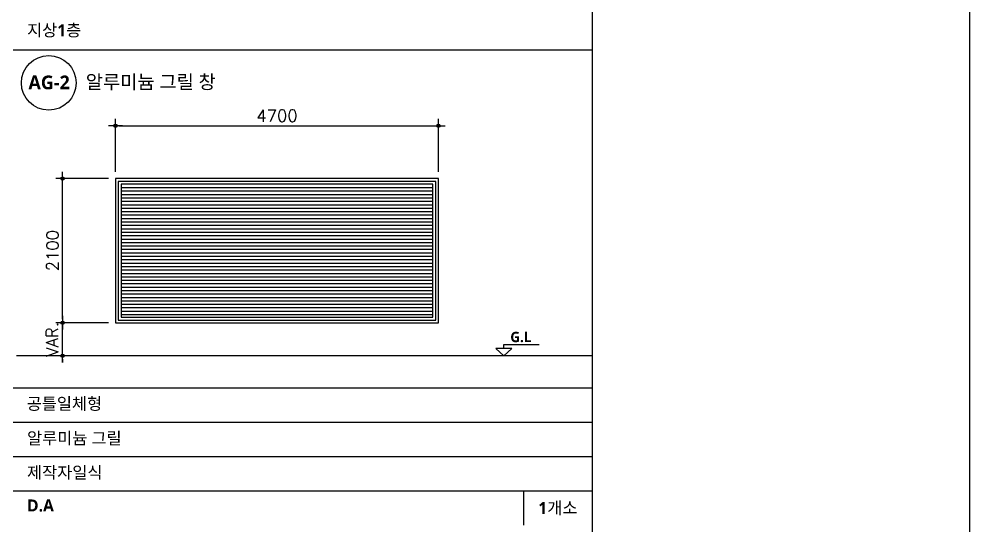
# Model space of a CAD drawing. Header units: millimetres. Extents: x 0 to 190005487, y 0 to 455456909.
# Drawn here: x 112160 to 126000, y 14850 to 22222 of the extents above; entities that cross this region are included whole.
import ezdxf
from ezdxf.enums import TextEntityAlignment as Align

# ---------------------------------------------------------------- set-up
doc = ezdxf.new("R2010")
doc.units = ezdxf.units.MM
doc.header["$LTSCALE"] = 400
doc.header["$MEASUREMENT"] = 0
doc.header["$PDSIZE"] = -10
doc.linetypes.add('ACAD_ISO04W100', pattern=[30, 24, -3, 0, -3])
doc.layers.get('0').update_dxf_attribs({"linetype": 'CONTINUOUS'})
doc.layers.get('Defpoints').update_dxf_attribs({"color": 153, "linetype": 'CONTINUOUS'})
for name, color, linetype in [('7DIM', 7, 'CONTINUOUS'), ('A-ANNO-DIM', 4, 'CONTINUOUS'), ('A-ANNO-GRA1', 7, 'CONTINUOUS'), ('A-ANNO-TEXT1', 7, 'CONTINUOUS'), ('A-WIN-IDEN', 11, 'CONTINUOUS'), ('cen', 1, 'ACAD_ISO04W100'), ('STEEL', 3, 'CONTINUOUS'), ('WALL', 4, 'CONTINUOUS')]:
    doc.layers.add(name, color=color, linetype=linetype)
doc.layers.add('Defpoint', color=161, linetype='CONTINUOUS', plot=False)
doc.styles.add('SH_대대리576', font='NanumGothicBold.ttf')
doc.styles.get("Standard").update_dxf_attribs({"font": 'SIMPLEX.shx'})
doc.dimstyles.new('SHP 50 창호', dxfattribs={"dimscale": 50, "dimtxt": 3.5, "dimasz": 1, "dimexe": 2, "dimexo": 2, "dimgap": 1, "dimtad": 1, "dimdec": 0, "dimzin": 0, "dimdsep": 46, "dimblk": 'DIMDOT', "dimcen": 0.09, "dimclrt": 3, "dimadec": 0, "dimazin": 1, "dimtfac": 1, "dimtdec": 0, "dimtix": 1, "dimtmove": 2, "dimatfit": 0, "dimldrblk": 'DIMDOT', "dimfxl": 1, "dimtfillclr": 3, "dimtolj": 1, "dimtzin": 0, "dimarcsym": 0})

# ---------------------------------------------------------------- blocks, each defined once
blk = doc.blocks.new('DIMDOT')
at = {"color": 0}
blk.add_line((-2, 0), (2, 0), dxfattribs=at)
for radius in [0.5, 0.25]:
    blk.add_circle((0, 0), radius, dxfattribs=at)
blk = doc.blocks.new('*D1245')
at = {"layer": 'A-ANNO-DIM', "color": 0, "lineweight": -2}
for p, q in [((113564, 19997), (113564, 20767)), ((118264, 19997), (118264, 20767)), ((113614, 20667), (118214, 20667))]:
    blk.add_line(p, q, dxfattribs=at)
at = {"layer": 'Defpoints', "color": 0}
for p in [(118264, 20667), (113564, 19897), (118264, 19897)]:
    blk.add_point(p, dxfattribs=at)
at = {"layer": 'A-ANNO-DIM', "color": 0, "linetype": 'ByBlock', "lineweight": -2, "xscale": 50, "yscale": 50, "zscale": 50, "rotation": 180}
blk.add_blockref('DIMDOT', (113564, 20667), dxfattribs=at)
at = {"layer": 'A-ANNO-DIM', "color": 0, "linetype": 'ByBlock', "lineweight": -2, "xscale": 50, "yscale": 50, "zscale": 50}
blk.add_blockref('DIMDOT', (118264, 20667), dxfattribs=at)
at = {"layer": 'A-ANNO-DIM', "color": 3, "insert": (115914, 20813), "char_height": 175, "attachment_point": 5}
blk.add_mtext('\\A1;4700', dxfattribs=at)
blk = doc.blocks.new('*D1246')
at = {"layer": 'A-ANNO-DIM', "color": 0, "lineweight": -2}
for p, q in [((113464, 19897), (112694, 19897)), ((112794, 17847), (112794, 19847)), ((113464, 17797), (112694, 17797))]:
    blk.add_line(p, q, dxfattribs=at)
at = {"layer": 'Defpoints', "color": 0}
for p in [(112794, 19897), (113564, 19897), (113564, 17797)]:
    blk.add_point(p, dxfattribs=at)
at = {"layer": 'A-ANNO-DIM', "color": 0, "linetype": 'ByBlock', "lineweight": -2, "xscale": 50, "yscale": 50, "zscale": 50}
for p, rotation in [((112794, 19897), 90), ((112794, 17797), 270)]:
    blk.add_blockref('DIMDOT', p, dxfattribs=dict(at, rotation=rotation))
at = {"layer": 'A-ANNO-DIM', "color": 3, "insert": (112647, 18847), "char_height": 175, "attachment_point": 5, "rotation": 90}
blk.add_mtext('\\A1;2100', dxfattribs=at)
blk = doc.blocks.new('*D1247')
at = {"layer": 'A-ANNO-DIM', "color": 0, "lineweight": -2}
for p, q in [((112794, 17847), (112794, 17897)), ((113464, 17797), (112694, 17797)), ((112794, 17316), (112794, 17797)), ((113464, 17316), (112694, 17316)), ((112794, 17266), (112794, 17216))]:
    blk.add_line(p, q, dxfattribs=at)
at = {"layer": 'Defpoints', "color": 0}
for p in [(112794, 17797), (113564, 17797), (113564, 17316)]:
    blk.add_point(p, dxfattribs=at)
at = {"layer": 'A-ANNO-DIM', "color": 0, "linetype": 'ByBlock', "lineweight": -2, "xscale": 50, "yscale": 50, "zscale": 50}
for p, rotation in [((112794, 17797), 270), ((112794, 17316), 90)]:
    blk.add_blockref('DIMDOT', p, dxfattribs=dict(at, rotation=rotation))
at = {"layer": 'A-ANNO-DIM', "color": 3, "insert": (112642, 17556), "char_height": 175, "attachment_point": 5, "rotation": 90}
blk.add_mtext('\\A1;VAR.', dxfattribs=at)

msp = doc.modelspace()

# ---------------------------------------------------------------- linework, layer by layer
for p, q in [((119214.8, 17478.4), (119729.3, 17478.4)), ((119214.8, 17419.8), (119214.8, 17478.4)), ((119332, 17419.8), (119097.6, 17419.8)), ((119097.6, 17419.8), (119214.8, 17316.2)), ((119214.8, 17316.2), (119332, 17419.8))]:
    msp.add_line(p, q)
at = {"layer": 'A-ANNO-GRA1', "color": 2}
msp.add_line((85000, 21775), (120500, 21775), dxfattribs=at)
at = {"layer": 'A-ANNO-GRA1', "color": 8}
for p, q in [((85000, 16850), (120500, 16850)), ((85000, 16350), (120500, 16350)), ((85000, 15850), (120500, 15850)), ((85000, 15350), (120500, 15350)), ((119500, 15350), (119500, 14850))]:
    msp.add_line(p, q, dxfattribs=at)
at = {"layer": 'A-WIN-IDEN', "ltscale": 10}
msp.add_circle((112592.1, 21291.2), 397.4, dxfattribs=at)
at = {"layer": 'cen', "linetype": 'ByBlock'}
msp.add_line((120500, 17316.2), (112125, 17316.2), dxfattribs=at)
at = {"layer": 'Defpoint'}
for points in [[(126000, 0), (126000, 29700), (84000, 29700), (84000, 0)], [(85000, 1000), (85000, 28700), (120500, 28700), (120500, 1000)]]:
    msp.add_lwpolyline(points, close=True, dxfattribs=at)
at = {"layer": 'STEEL', "color": 8}
for p, q in [((113644.2, 19766.7), (118184.2, 19766.7)), ((113644.2, 19716.7), (118184.2, 19716.7)), ((113644.2, 19666.7), (118184.2, 19666.7)), ((113644.2, 19616.7), (118184.2, 19616.7)), ((113644.2, 19566.7), (118184.2, 19566.7)), ((113644.2, 19516.7), (118184.2, 19516.7)), ((113644.2, 19466.7), (118184.2, 19466.7)), ((113644.2, 19416.7), (118184.2, 19416.7)), ((113644.2, 19366.7), (118184.2, 19366.7)), ((113644.2, 19316.7), (118184.2, 19316.7)), ((113644.2, 19266.7), (118184.2, 19266.7)), ((113644.2, 19216.7), (118184.2, 19216.7)), ((113644.2, 19166.7), (118184.2, 19166.7)), ((113644.2, 19116.7), (118184.2, 19116.7)), ((113644.2, 19066.7), (118184.2, 19066.7)), ((113644.2, 19016.7), (118184.2, 19016.7)), ((113644.2, 18966.7), (118184.2, 18966.7)), ((113644.2, 18916.7), (118184.2, 18916.7)), ((113644.2, 18866.7), (118184.2, 18866.7)), ((113644.2, 18816.7), (118184.2, 18816.7)), ((113644.2, 18766.7), (118184.2, 18766.7)), ((113644.2, 18716.7), (118184.2, 18716.7)), ((113644.2, 18666.7), (118184.2, 18666.7)), ((113644.2, 18616.7), (118184.2, 18616.7)), ((113644.2, 18566.7), (118184.2, 18566.7)), ((113644.2, 18516.7), (118184.2, 18516.7)), ((113644.2, 18466.7), (118184.2, 18466.7)), ((113644.2, 18416.7), (118184.2, 18416.7)), ((113644.2, 18366.7), (118184.2, 18366.7)), ((113644.2, 18316.7), (118184.2, 18316.7)), ((113644.2, 18266.7), (118184.2, 18266.7)), ((113644.2, 18216.7), (118184.2, 18216.7)), ((113644.2, 18166.7), (118184.2, 18166.7)), ((113644.2, 18116.7), (118184.2, 18116.7)), ((113644.2, 18066.7), (118184.2, 18066.7)), ((113644.2, 18016.7), (118184.2, 18016.7)), ((113644.2, 17966.7), (118184.2, 17966.7)), ((113644.2, 17916.7), (118184.2, 17916.7))]:
    msp.add_line(p, q, dxfattribs=at)
at = {"layer": 'WALL'}
for points in [[(118264.2, 19896.7), (113564.2, 19896.7), (113564.2, 17796.7), (118264.2, 17796.7)], [(118224.2, 19856.7), (113604.2, 19856.7), (113604.2, 17836.7), (118224.2, 17836.7)], [(118184.2, 19816.7), (113644.2, 19816.7), (113644.2, 17876.7), (118184.2, 17876.7)]]:
    msp.add_lwpolyline(points, close=True, dxfattribs=at)

# ---------------------------------------------------------------- texts
at = {"layer": '7DIM', "style": 'SH_대대리576'}
msp.add_text('G.L', height=150, dxfattribs=at).set_placement((119309.6, 17514.6))
at = {"layer": 'A-ANNO-TEXT1', "style": 'SH_대대리576'}
for s, p in [('지상1층', (112276.3, 21971.8)), ('공틀일체형', (112271.4, 16529.8)), ('알루미늄 그릴', (112276.3, 16027.4)), ('제작자일식', (112276.3, 15527.4)), ('D.A', (112276.3, 15046.8))]:
    msp.add_text(s, height=175, dxfattribs=at).set_placement(p)
at = {"layer": 'A-ANNO-TEXT1', "color": 1, "style": 'SH_대대리576'}
msp.add_text('1개소', height=175, dxfattribs=at).set_placement((120002.2, 15099.1), align=Align.MIDDLE_CENTER)
at = {"layer": 'A-WIN-IDEN', "color": 2, "style": 'SH_대대리576'}
msp.add_text('AG-2', height=200, dxfattribs=at).set_placement((112598.2, 21298.5), align=Align.MIDDLE_CENTER)
msp.add_text('알루미늄 그릴 창', height=200, dxfattribs=at).set_placement((113130.5, 21205.8))

# ---------------------------------------------------------------- dimensions: what is measured, and where the dimension line sits
at = {"layer": 'A-ANNO-DIM'}
dim = msp.add_linear_dim(base=(118264.2, 20667.3), p1=(113564.2, 19896.7), p2=(118264.2, 19896.7), dimstyle='SHP 50 창호', dxfattribs=at)
dim.commit()
dim.dimension.update_dxf_attribs({"geometry": '*D1245', "text_midpoint": (115914.2, 20813.3)})
dim = msp.add_linear_dim(base=(112793.6, 19896.7), p1=(113564.2, 17796.7), p2=(113564.2, 19896.7), angle=90, dimstyle='SHP 50 창호', dxfattribs=at)
dim.commit()
dim.dimension.update_dxf_attribs({"geometry": '*D1246', "text_midpoint": (112647.4, 18846.7)})
dim = msp.add_linear_dim(base=(112793.6, 17796.7), p1=(113564.2, 17316.2), p2=(113564.2, 17796.7), angle=90, text='VAR.', dimstyle='SHP 50 창호', dxfattribs=at)
dim.commit()
dim.dimension.update_dxf_attribs({"geometry": '*D1247', "text_midpoint": (112641.7, 17556.5)})

doc.saveas('drawing.dxf')
